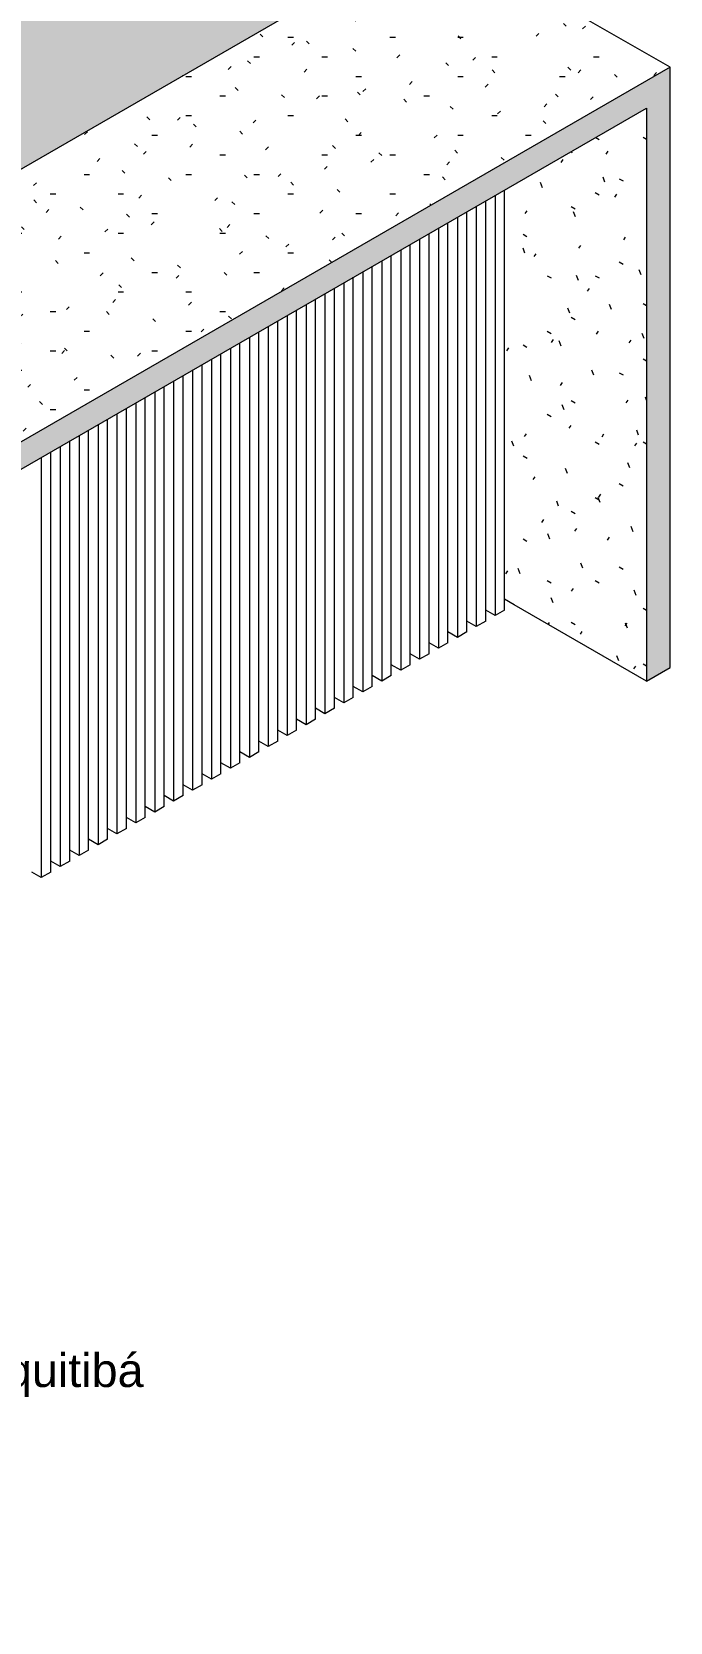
# Model space of a CAD drawing. Header units: millimetres. Extents: x -8593 to 4290, y -4897 to 11072.
# Drawn here: x -5349 to -4395, y 7040 to 9420 of the extents above; entities that cross this region are included whole.
import ezdxf

# ---------------------------------------------------------------- set-up
doc = ezdxf.new("R2010")
doc.units = ezdxf.units.MM
doc.layers.add('G-ANNO-TEXT', color=231, linetype='Continuous', lineweight=9)
doc.layers.add('I-FURN', color=30, linetype='Continuous', lineweight=9)
doc.styles.add('Arial', font='arial.ttf', dxfattribs={"height": 50})

msp = doc.modelspace()

# ---------------------------------------------------------------- hatches: boundary and pattern name
at = {"layer": 'I-FURN'}
h = msp.add_hatch(dxfattribs=at)
h.set_pattern_fill('FP_1', color=256, style=0, pattern_type=2)
h.set_pattern_definition([(0, (-6795.318, 7822.987), (203.2, 29.329), [8.382, -144.018, 8.382, -144.018, -812.8]), (0, (-6795.318, 7822.987), (203.2, 29.329), [-304.8, 8.382, -296.418, 8.382, -144.018, -355.6]), (0, (-6795.318, 7822.987), (203.2, 29.329), [-762, 8.382, -93.218, 8.382, -245.618]), (135, (-6719.12, 7837.65), (-145.594, 86.93524), [5.927, -101.836, 5.927, -676.572]), (135, (-6719.12, 7837.65), (-145.594, 86.93524), [-113.69, -101.836, 5.927, -209.599, -359.21]), (135, (-6719.12, 7837.65), (-145.594, 86.93524), [-431.052, 5.927, -101.836, 5.927, -245.52]), (135, (-6719.12, 7837.65), (-145.594, 86.93524), [-544.742, -65.915, 5.927, -173.678]), (225, (-6693.72, 7896.31), (-57.60587, -116.2646), [5.927, -101.836, 5.927, -676.572]), (225, (-6693.72, 7896.31), (-57.60587, -116.2646), [-113.69, -101.836, 5.927, -209.599, -359.21]), (225, (-6693.72, 7896.31), (-57.60587, -116.2646), [-431.052, 5.927, -101.836, 5.927, -245.52]), (225, (-6693.72, 7896.31), (-57.60587, -116.2646), [-544.742, -65.915, 5.927, -173.678])])
h.paths.add_polyline_path([(-7223.1, 8019.7), (-7223.1, 8142.2), (-6608.4, 8497.1), (-6933.6, 8684.9), (-6324.7, 9036.5), (-5999.4, 8848.7), (-4861.4, 9505.8), (-5793.8, 10044.1), (-5793.8, 10035.1), (-5779.2, 10026.6), (-5776.9, 10022.8), (-5776.2, 10017.6), (-5776.9, 10011.5), (-5779.2, 10005), (-5783.7, 9997.8), (-5787.2, 9993.8), (-5792.1, 9990), (-5797.4, 9988.1), (-5801.4, 9988.1), (-5818.6, 9998.2), (-5821.3, 9999.6), (-5825.5, 10002), (-5825.7, 9991.3), (-5827.7, 9987.7), (-5831.9, 9984.4), (-5838.4, 9981.9), (-5845, 9980.8), (-5851.3, 9980.8), (-5858.2, 9982.1), (-5864.5, 9985), (-5868.1, 9988.1), (-5870, 9991.6), (-5870, 10088.1), (-5959, 10139.4), (-5991.6, 10120.3), (-5992.3, 10114), (-5998.6, 10110.3), (-6007.8, 10110.5), (-6008.8, 10111), (-6011.7, 10111), (-6013.3, 10111.5), (-6016.6, 10113.5), (-6019, 10115.7), (-6021.6, 10119.2), (-6022.9, 10121.9), (-6023.9, 10124.6), (-6024.5, 10128.6), (-6024.4, 10130.4), (-6024, 10131.7), (-6023.8, 10132.7), (-6022.3, 10135), (-6021.3, 10135.5), (-6020.5, 10135.9), (-6020.7, 10136.1), (-5987, 10155.6), (-6728.1, 10583.5), (-8135.3, 9771.1), (-7718.1, 9530.3), (-6728.1, 10101.8), (-5667.5, 9489.4), (-7718.1, 8305.5), (-7287.4, 8056.8)])
h.paths.add_polyline_path([(-5847.8, 9646.3), (-5860.8, 9647.3), (-5872.8, 9650.2), (-5883.2, 9654.8), (-6442, 9977.5), (-6449.7, 9983.3), (-6454.7, 9990.2), (-6456.4, 9997.7), (-6454.7, 10005.2), (-6449.7, 10012.1), (-6441.8, 10018.1), (-6236.7, 10136.5), (-6226.3, 10141.1), (-6214.3, 10144), (-6201.3, 10145), (-6188.4, 10144), (-6176.3, 10141.1), (-6166, 10136.5), (-5607.4, 9814), (-5599.4, 9808), (-5594.4, 9801.1), (-5592.7, 9793.6), (-5594.4, 9786.1), (-5599.4, 9779.1), (-5607.4, 9773.2), (-5812.4, 9654.8), (-5822.8, 9650.2), (-5834.9, 9647.3), (-5839.7, 9646.9)])
h.paths.add_polyline_path([(-5803.8, 10040.8), (-5803.8, 10049.9), (-5825.4, 10062.3), (-5825.6, 10054), (-5826.8, 10053.2), (-5826.7, 10052.6), (-5826.2, 10052.3), (-5824.6, 10052.9), (-5813.7, 10046.6), (-5803.8, 10040.8)])
h.paths.add_polyline_path([(-6015, 10133.8), (-6014.5, 10134.8), (-6014.9, 10134.2)])
h.paths.add_polyline_path([(-6014.3, 10135.1), (-6014.6, 10135.2), (-6014.3, 10135.1)])
h.paths.add_polyline_path([(-6002.8, 10141.7), (-6002.7, 10141.8), (-6002.8, 10141.7)])
h = msp.add_hatch(dxfattribs=at)
h.set_pattern_fill('FP_8', color=256, style=0, pattern_type=2)
h.set_pattern_definition([(0, (-6795.318, 7945.46), (203.2, 29.329), [8.382, -144.018, 8.382, -144.018, -812.8]), (0, (-6795.318, 7945.46), (203.2, 29.329), [-304.8, 8.382, -296.418, 8.382, -144.018, -355.6]), (0, (-6795.318, 7945.46), (203.2, 29.329), [-762, 8.382, -93.218, 8.382, -245.618]), (135, (-6719.12, 7960.126), (-145.594, 86.93524), [5.927, -101.836, 5.927, -676.572]), (135, (-6719.12, 7960.126), (-145.594, 86.93524), [-113.69, -101.836, 5.927, -209.599, -359.21]), (135, (-6719.12, 7960.126), (-145.594, 86.93524), [-431.052, 5.927, -101.836, 5.927, -245.52]), (135, (-6719.12, 7960.126), (-145.594, 86.93524), [-544.742, -65.915, 5.927, -173.678]), (225, (-6693.72, 8018.785), (-57.60587, -116.2646), [5.927, -101.836, 5.927, -676.572]), (225, (-6693.72, 8018.785), (-57.60587, -116.2646), [-113.69, -101.836, 5.927, -209.599, -359.21]), (225, (-6693.72, 8018.785), (-57.60587, -116.2646), [-431.052, 5.927, -101.836, 5.927, -245.52]), (225, (-6693.72, 8018.785), (-57.60587, -116.2646), [-544.742, -65.915, 5.927, -173.678])])
h.paths.add_polyline_path([(-6869.6, 7938.1), (-4394.7, 9367), (-4748.2, 9571.1), (-7223.1, 8142.2), (-6873.8, 7940.5)])
h = msp.add_hatch(dxfattribs=at)
h.set_pattern_fill('FP_13', color=256, style=0, pattern_type=2)
h.set_pattern_definition([(30, (-6826.057, 8954.413), (143.684, 124.434), [6.844, -117.59, 6.844, -781.239]), (30, (-6826.057, 8954.413), (143.684, 124.434), [-131.278, -117.59, 6.844, -242.024, -414.78]), (30, (-6826.057, 8954.413), (143.684, 124.434), [-497.736, 6.844, -117.59, 6.844, -283.502]), (30, (-6826.057, 8954.413), (143.684, 124.434), [-629.014, -76.112, 6.844, -200.546]), (125.104, (-6772.176, 9006.26), (-102.9507, 63.5061), [5.153, -88.544, 5.153, -588.261]), (125.104, (-6772.176, 9006.26), (-102.9507, 63.5061), [-98.85, -88.544, 5.153, -182.241, -312.324]), (125.104, (-6772.176, 9006.26), (-102.9507, 63.5061), [-374.788, 5.153, -88.544, 5.153, -213.473]), (125.104, (-6772.176, 9006.26), (-102.9507, 63.5061), [-473.639, -57.311, 5.153, -151.008]), (248.794, (-6754.215, 9099.586), (-40.73367, -187.94098), [8.193, -140.765, -943.402]), (248.794, (-6754.215, 9099.586), (-40.73367, -187.94098), [-148.958, 8.193, -140.765, -794.444]), (248.794, (-6754.215, 9099.586), (-40.73367, -187.94098), [-297.916, 8.193, -289.724, -496.527]), (248.794, (-6754.215, 9099.586), (-40.73367, -187.94098), [-595.833, 8.193, -140.765, -347.569]), (248.794, (-6754.215, 9099.586), (-40.73367, -187.94098), [-744.791, 8.193, -91.113, -248.264]), (248.794, (-6754.215, 9099.586), (-40.73367, -187.94098), [-844.096, 8.193, -240.071])])
h.paths.add_polyline_path([(-6869.6, 7039.9), (-6834.2, 7060.4), (-6834.2, 7917.7), (-4430, 9305.7), (-4430, 8448.4), (-4394.7, 8468.8), (-4394.7, 9367), (-6869.6, 7938.1), (-6869.6, 7229.2)])
h = msp.add_hatch(dxfattribs=at)
h.set_pattern_fill('FP_14', color=256, style=0, pattern_type=2)
h.set_pattern_definition([(330, (-4399.306, 10320.004), (143.684, -41.478), [6.844, -117.59, 6.844, -781.239]), (330, (-4399.306, 10320.004), (143.684, -41.478), [-131.278, -117.59, 6.844, -242.024, -414.78]), (330, (-4399.306, 10320.004), (143.684, -41.478), [-497.736, 6.844, -117.59, 6.844, -283.502]), (330, (-4399.306, 10320.004), (143.684, -41.478), [-629.014, -76.112, 6.844, -200.546]), (111.206, (-4345.425, 10309.634), (-102.95035, 182.3835), [8.193, -140.765, -943.402]), (111.206, (-4345.425, 10309.634), (-102.95035, 182.3835), [-148.958, 8.193, -140.765, -794.444]), (111.206, (-4345.425, 10309.634), (-102.95035, 182.3835), [-297.916, 8.193, -289.724, -496.527]), (111.206, (-4345.425, 10309.634), (-102.95035, 182.3835), [-595.833, 8.193, -140.765, -347.569]), (111.206, (-4345.425, 10309.634), (-102.95035, 182.3835), [-744.791, 8.193, -91.113, -248.264]), (111.206, (-4345.425, 10309.634), (-102.95035, 182.3835), [-844.096, 8.193, -240.071]), (234.896, (-4327.464, 10382.22), (-40.7338, -140.906), [5.153, -88.544, -593.415]), (234.896, (-4327.464, 10382.22), (-40.7338, -140.906), [-93.697, 5.153, -88.544, -499.718]), (234.896, (-4327.464, 10382.22), (-40.7338, -140.906), [-187.394, 5.153, -182.241, -312.324]), (234.896, (-4327.464, 10382.22), (-40.7338, -140.906), [-374.788, 5.153, -88.544, -218.626]), (234.896, (-4327.464, 10382.22), (-40.7338, -140.906), [-468.485, 5.153, -57.311, -156.162]), (234.896, (-4327.464, 10382.22), (-40.7338, -140.906), [-530.95, 5.153, -151.008])])
h.paths.add_polyline_path([(-4430, 8448.4), (-4430, 9305.7), (-4642.2, 9183.2), (-4642.2, 8570.9), (-4582.2, 8536.3)])

# ---------------------------------------------------------------- linework, layer by layer
for p, q in [((-7223.1, 8142.2), (-4748.2, 9571.1)), ((-4394.7, 9367), (-4748.2, 9571.1)), ((-4394.7, 9367), (-6869.6, 7938.1)), ((-4394.7, 8468.8), (-4394.7, 9367)), ((-6834.2, 7917.7), (-4430, 9305.7)), ((-4430, 9305.7), (-4430, 8448.4)), ((-4670.5, 8538.2), (-4670.5, 9166.9)), ((-4656.3, 9175.1), (-4656.3, 8546.4)), ((-4642.2, 8554.5), (-4642.2, 9183.2)), ((-4712.9, 9142.4), (-4712.9, 8513.7)), ((-4698.7, 8521.9), (-4698.7, 9150.6)), ((-4684.6, 9158.8), (-4684.6, 8530.1)), ((-4755.3, 8489.2), (-4755.3, 9117.9)), ((-4741.2, 9126.1), (-4741.2, 8497.4)), ((-4727, 8505.6), (-4727, 9134.3)), ((-4797.7, 9093.4), (-4797.7, 8464.7)), ((-4783.6, 8472.9), (-4783.6, 9101.6)), ((-4769.5, 9109.8), (-4769.5, 8481.1)), ((-4840.2, 8440.2), (-4840.2, 9068.9)), ((-4826, 9077.1), (-4826, 8448.4)), ((-4811.9, 8456.6), (-4811.9, 9085.3)), ((-4882.6, 9044.4), (-4882.6, 8415.7)), ((-4868.5, 8423.9), (-4868.5, 9052.6)), ((-4854.3, 9060.8), (-4854.3, 8432.1)), ((-4910.9, 9028.1), (-4910.9, 8399.4)), ((-4896.7, 8407.6), (-4896.7, 9036.3)), ((-4953.3, 8374.9), (-4953.3, 9003.6)), ((-4939.2, 9011.8), (-4939.2, 8383.1)), ((-4925, 8391.2), (-4925, 9019.9)), ((-4995.7, 8979.1), (-4995.7, 8350.4)), ((-4981.6, 8358.6), (-4981.6, 8987.3)), ((-4967.4, 8995.5), (-4967.4, 8366.8)), ((-5038.2, 8325.9), (-5038.2, 8954.6)), ((-5024, 8962.8), (-5024, 8334.1)), ((-5009.9, 8342.3), (-5009.9, 8971)), ((-5080.6, 8930.1), (-5080.6, 8301.4)), ((-5066.4, 8309.6), (-5066.4, 8938.3)), ((-5052.3, 8946.5), (-5052.3, 8317.8)), ((-5123, 8276.9), (-5123, 8905.6)), ((-5108.9, 8913.8), (-5108.9, 8285.1)), ((-5094.7, 8293.3), (-5094.7, 8922)), ((-5165.4, 8881.1), (-5165.4, 8252.4)), ((-5151.3, 8260.6), (-5151.3, 8889.3)), ((-5137.2, 8897.5), (-5137.2, 8268.8)), ((-5207.9, 8227.9), (-5207.9, 8856.6)), ((-5193.7, 8864.8), (-5193.7, 8236.1)), ((-5179.6, 8244.3), (-5179.6, 8873)), ((-5250.3, 8832.2), (-5250.3, 8203.5)), ((-5236.1, 8211.6), (-5236.1, 8840.3)), ((-5222, 8848.5), (-5222, 8219.8)), ((-5292.7, 8179), (-5292.7, 8807.7)), ((-5278.6, 8815.8), (-5278.6, 8187.1)), ((-5264.4, 8195.3), (-5264.4, 8824)), ((-5335.1, 8783.2), (-5335.1, 8154.5)), ((-5321, 8162.6), (-5321, 8791.3)), ((-5306.9, 8799.5), (-5306.9, 8170.8)), ((-4628, 8562.7), (-4642.2, 8570.9)), ((-4656.3, 8546.4), (-4670.5, 8554.5)), ((-4642.2, 8554.5), (-4656.3, 8546.4)), ((-4430, 8448.4), (-4628, 8562.7)), ((-4712.9, 8513.7), (-4727, 8521.9)), ((-4698.7, 8521.9), (-4712.9, 8513.7)), ((-4684.6, 8530.1), (-4698.7, 8538.2)), ((-4670.5, 8538.2), (-4684.6, 8530.1)), ((-4741.2, 8497.4), (-4755.3, 8505.6)), ((-4727, 8505.6), (-4741.2, 8497.4)), ((-4769.5, 8481.1), (-4783.6, 8489.2)), ((-4755.3, 8489.2), (-4769.5, 8481.1)), ((-4826, 8448.4), (-4840.2, 8456.6)), ((-4811.9, 8456.6), (-4826, 8448.4)), ((-4797.7, 8464.7), (-4811.9, 8472.9)), ((-4783.6, 8472.9), (-4797.7, 8464.7)), ((-4430, 8448.4), (-4394.7, 8468.8)), ((-4854.3, 8432.1), (-4868.5, 8440.2)), ((-4840.2, 8440.2), (-4854.3, 8432.1)), ((-4910.9, 8399.4), (-4925, 8407.6)), ((-4896.7, 8407.6), (-4910.9, 8399.4)), ((-4882.6, 8415.7), (-4896.7, 8423.9)), ((-4868.5, 8423.9), (-4882.6, 8415.7)), ((-4939.2, 8383.1), (-4953.3, 8391.2)), ((-4925, 8391.2), (-4939.2, 8383.1)), ((-4995.7, 8350.4), (-5009.9, 8358.6)), ((-4981.6, 8358.6), (-4995.7, 8350.4)), ((-4967.4, 8366.8), (-4981.6, 8374.9)), ((-4953.3, 8374.9), (-4967.4, 8366.8)), ((-5024, 8334.1), (-5038.2, 8342.3)), ((-5009.9, 8342.3), (-5024, 8334.1)), ((-5080.6, 8301.4), (-5094.7, 8309.6)), ((-5066.4, 8309.6), (-5080.6, 8301.4)), ((-5052.3, 8317.8), (-5066.4, 8325.9)), ((-5038.2, 8325.9), (-5052.3, 8317.8)), ((-5108.9, 8285.1), (-5123, 8293.3)), ((-5094.7, 8293.3), (-5108.9, 8285.1)), ((-5165.4, 8252.4), (-5179.6, 8260.6)), ((-5151.3, 8260.6), (-5165.4, 8252.4)), ((-5137.2, 8268.8), (-5151.3, 8276.9)), ((-5123, 8276.9), (-5137.2, 8268.8)), ((-5193.7, 8236.1), (-5207.9, 8244.3)), ((-5179.6, 8244.3), (-5193.7, 8236.1)), ((-5250.3, 8203.5), (-5264.4, 8211.6)), ((-5236.1, 8211.6), (-5250.3, 8203.5)), ((-5222, 8219.8), (-5236.1, 8227.9)), ((-5207.9, 8227.9), (-5222, 8219.8)), ((-5278.6, 8187.1), (-5292.7, 8195.3)), ((-5264.4, 8195.3), (-5278.6, 8187.1)), ((-5306.9, 8170.8), (-5321, 8179)), ((-5292.7, 8179), (-5306.9, 8170.8)), ((-5335.1, 8154.5), (-5349.3, 8162.6)), ((-5321, 8162.6), (-5335.1, 8154.5))]:
    msp.add_line(p, q, dxfattribs=at)

# ---------------------------------------------------------------- texts
at = {"layer": 'G-ANNO-TEXT', "color": 7, "insert": (-6230.3, 7441.9), "char_height": 50, "width": 1298.734, "attachment_point": 1, "style": 'Arial'}
msp.add_mtext('Ripado em MDF Arauco Jequitibá', dxfattribs=at)

doc.saveas('drawing.dxf')
